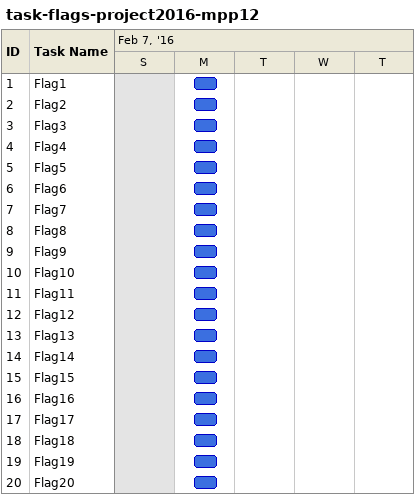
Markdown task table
task-flags-project2016-mpp12

| ID | Task | Start | Finish |
|---|---|---|---|
| 1 | Flag1 | 2016-02-08 | 2016-02-08 |
| 2 | Flag2 | 2016-02-08 | 2016-02-08 |
| 3 | Flag3 | 2016-02-08 | 2016-02-08 |
| 4 | Flag4 | 2016-02-08 | 2016-02-08 |
| 5 | Flag5 | 2016-02-08 | 2016-02-08 |
| 6 | Flag6 | 2016-02-08 | 2016-02-08 |
| 7 | Flag7 | 2016-02-08 | 2016-02-08 |
| 8 | Flag8 | 2016-02-08 | 2016-02-08 |
| 9 | Flag9 | 2016-02-08 | 2016-02-08 |
| 10 | Flag10 | 2016-02-08 | 2016-02-08 |
| 11 | Flag11 | 2016-02-08 | 2016-02-08 |
| 12 | Flag12 | 2016-02-08 | 2016-02-08 |
| 13 | Flag13 | 2016-02-08 | 2016-02-08 |
| 14 | Flag14 | 2016-02-08 | 2016-02-08 |
| 15 | Flag15 | 2016-02-08 | 2016-02-08 |
| 16 | Flag16 | 2016-02-08 | 2016-02-08 |
| 17 | Flag17 | 2016-02-08 | 2016-02-08 |
| 18 | Flag18 | 2016-02-08 | 2016-02-08 |
| 19 | Flag19 | 2016-02-08 | 2016-02-08 |
| 20 | Flag20 | 2016-02-08 | 2016-02-08 |
